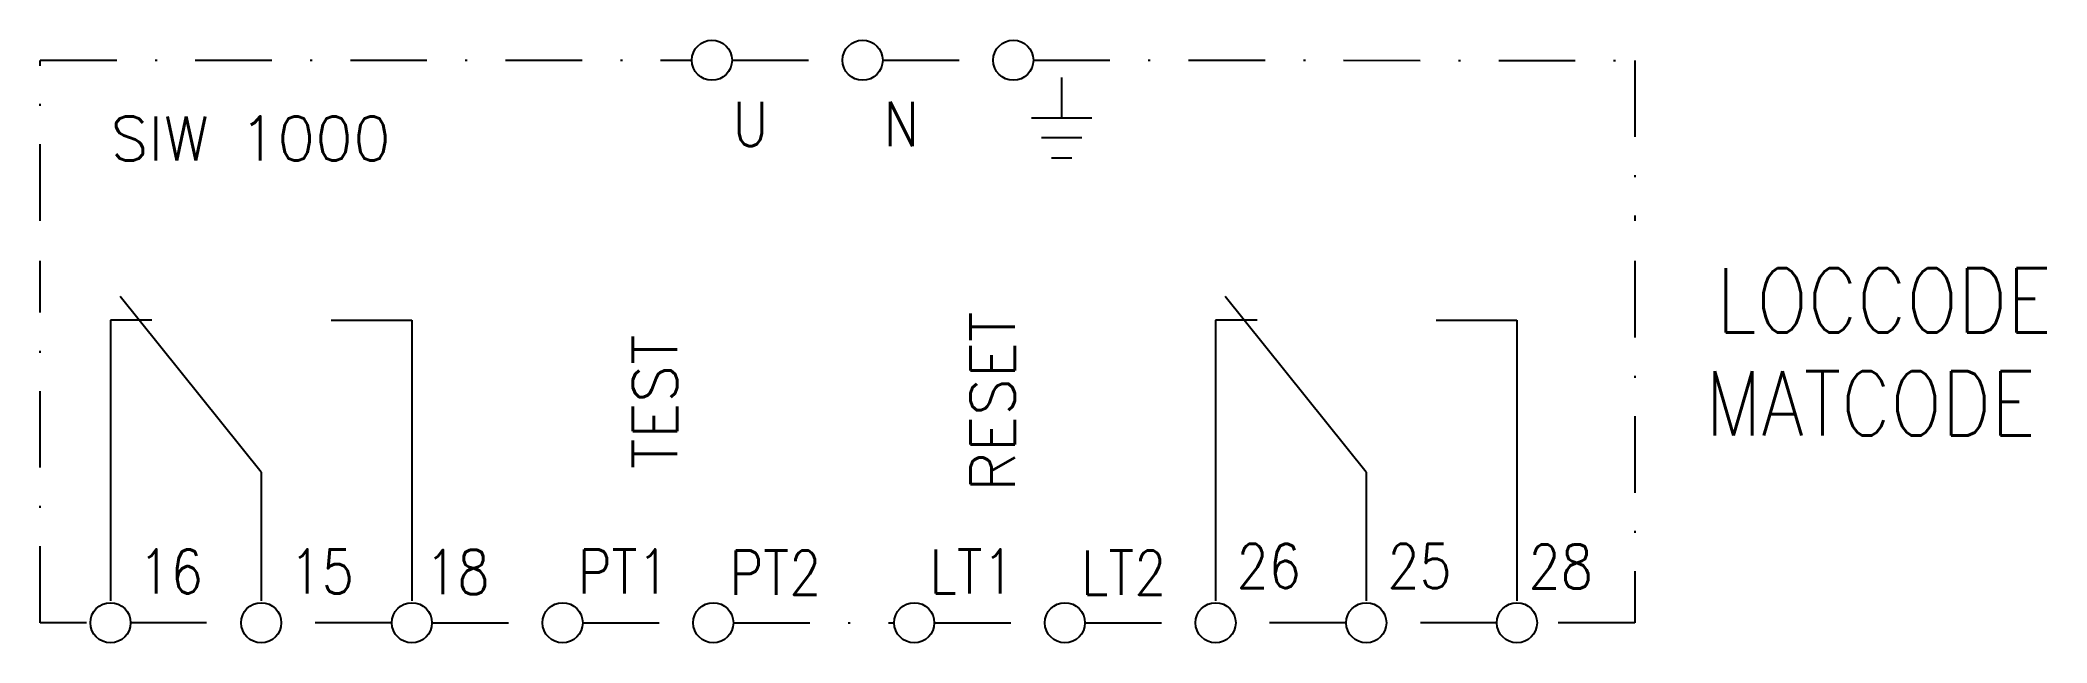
# Model space of a CAD drawing. Extents: x 261.5 to 361.4, y 180 to 210.
import ezdxf
from ezdxf.enums import TextEntityAlignment as Align

# ---------------------------------------------------------------- set-up
doc = ezdxf.new("R2010")
doc.units = 0
doc.header["$LTSCALE"] = 0.3
doc.header["$MEASUREMENT"] = 0
doc.linetypes.add('DASHDOT', pattern=[25.4, 12.7, -6.35, 0, -6.35])
doc.linetypes.add('DASHED', pattern=[19.05, 12.7, -6.35])
for name, color, linetype in [('1', 8, 'CONTINUOUS'), ('10', 8, 'DASHED'), ('11', 30, 'DASHED'), ('12', 30, 'CONTINUOUS'), ('21', 8, 'DASHDOT')]:
    doc.layers.add(name, color=color, linetype=linetype)
doc.styles.add('ROMANS', font='ROMANS.shx')
doc.styles.get("Standard").update_dxf_attribs({"font": 'ROMANS.shx'})

# ---------------------------------------------------------------- blocks, each defined once
blk = doc.blocks.new('ATT_TEXT', base_point=(20, 264))

msp = doc.modelspace()

# ---------------------------------------------------------------- linework, layer by layer
at = {"layer": '1'}
for p, q in [((312.339, 208.138), (312.339, 206.138)), ((310.839, 206.138), (313.839, 206.138)), ((313.339, 205.138), (311.339, 205.138)), ((311.839, 204.138), (312.839, 204.138)), ((272.5, 188.5), (265.474, 197.235)), ((327.5, 188.5), (320.474, 197.235)), ((265, 196.055), (265, 182.091)), ((267.064, 196.055), (265, 196.055)), ((275.983, 196.055), (280, 196.055)), ((280, 196.055), (280, 182.091)), ((320, 196.055), (320, 182.091)), ((322.064, 196.055), (320, 196.055)), ((330.983, 196.055), (335, 196.055)), ((335, 196.055), (335, 182.091)), ((272.5, 188.5), (272.5, 182.091)), ((327.5, 188.5), (327.5, 182.091)), ((269.772, 181), (266, 181))]:
    msp.add_line(p, q, dxfattribs=at)
for centre in [(294.932, 208.997), (302.432, 208.997), (309.932, 208.997), (265, 181), (272.5, 181), (280, 181), (287.5, 181), (295, 181), (305, 181), (312.5, 181), (320, 181), (327.5, 181), (335, 181)]:
    msp.add_circle(centre, 1, dxfattribs=at)
at = {"layer": '21'}
for p, q in [((261.497, 201.005), (261.497, 208.989)), ((261.5, 209.005), (293.932, 208.999)), ((295.932, 208.998), (301.432, 208.997)), ((303.432, 208.997), (308.932, 208.996)), ((310.932, 208.995), (340.864, 208.989)), ((340.864, 208.989), (340.864, 201.005)), ((261.497, 181), (261.497, 199.005)), ((340.864, 199.005), (340.864, 181)), ((263.802, 181), (261.497, 181)), ((269.772, 181.005), (266, 181.005)), ((279, 181.005), (273.5, 181.005)), ((279, 181), (273.5, 181)), ((281, 181), (286.5, 181)), ((288.5, 181), (294, 181)), ((296, 181), (304, 181)), ((306, 181), (311.5, 181)), ((313.5, 181), (319, 181)), ((326.5, 181), (321, 181)), ((334, 181), (328.5, 181)), ((340.864, 181), (336, 181))]:
    msp.add_line(p, q, dxfattribs=at)

# ---------------------------------------------------------------- block references
at = {"layer": '10'}
ref = msp.add_blockref('ATT_TEXT', (265, 204), dxfattribs=at)
ref.add_attrib('TEXT', 'SIW 1000', (265, 204), dxfattribs={"height": 2.2})
ref = msp.add_blockref('ATT_TEXT', (310, 192), dxfattribs=dict(at, rotation=90))
ref.add_attrib('TEXT', 'RESET', dxfattribs={"height": 2.2, "rotation": 90}).set_placement((310, 192), align=Align.CENTER)
ref = msp.add_blockref('ATT_TEXT', (293.201, 192), dxfattribs=dict(at, rotation=90))
ref.add_attrib('TEXT', 'TEST', dxfattribs={"height": 2.2, "rotation": 90}).set_placement((293.201, 192), align=Align.CENTER)

# ---------------------------------------------------------------- texts
at = {"layer": '1', "style": 'ROMANS', "width": 0.85}
for s, p in [('U', (295.969, 204.72)), ('N', (303.478, 204.72)), ('26', (321.037, 182.723)), ('25', (328.546, 182.723)), ('28', (335.572, 182.698)), ('16', (266.398, 182.45)), ('15', (273.907, 182.45)), ('18', (280.66, 182.425)), ('PT1', (288.254, 182.45)), ('PT2', (295.805, 182.392)), ('LT1', (305.754, 182.45)), ('LT2', (313.305, 182.392))]:
    msp.add_text(s, height=2.2, dxfattribs=at).set_placement(p)
at = {"layer": '11', "style": 'ROMANS', "width": 0.85}
msp.add_attdef('LOCCODE', (344.936, 195.442), '', height=3.2, dxfattribs=at)
at = {"layer": '12', "style": 'ROMANS', "width": 0.85}
msp.add_attdef('MATCODE', (344.376, 190.319), '', height=3.2, dxfattribs=at)

doc.saveas('drawing.dxf')
